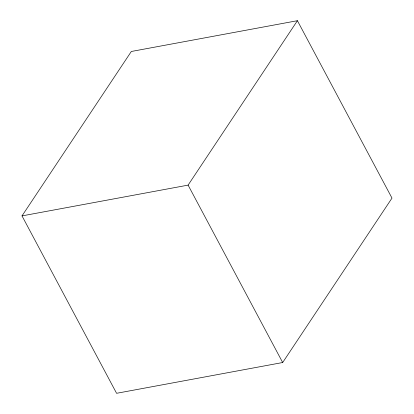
<?xml version="1.0" encoding="UTF-8"?>
<svg xmlns="http://www.w3.org/2000/svg" width="414" height="414" viewBox="0 0 414 414"><rect width="100%" height="100%" fill="white"/><g stroke="black" fill="none" stroke-linecap="round" stroke-linejoin="round"><path stroke-width="0.62" d="M22.009 215.896L131.321 51.476L297.412 20.7L391.991 198.104L282.679 362.524L116.588 393.3L22.009 215.896L188.101 185.12L297.412 20.7M188.101 185.12L282.679 362.524"/></g></svg>
